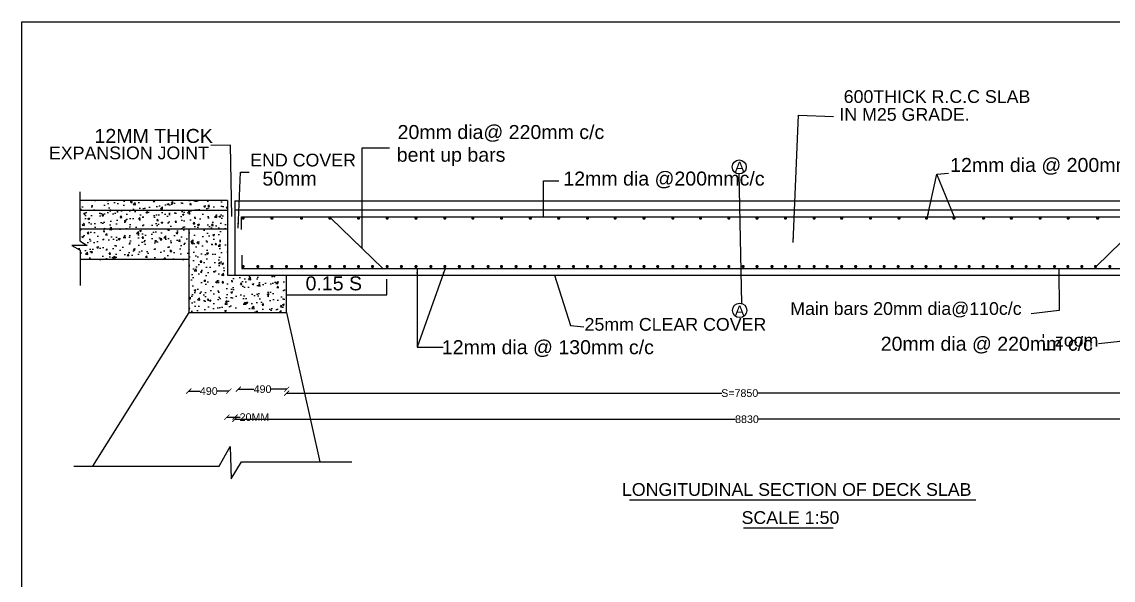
# Model space of a CAD drawing. Header units: millimetres. Extents: x -684 to 57229, y 11787 to 25017.
# Drawn here: x -684 to 7895, y 19604 to 23994 of the extents above; entities that cross this region are included whole.
import ezdxf

# ---------------------------------------------------------------- set-up
doc = ezdxf.new("R2010")
doc.units = ezdxf.units.MM
doc.header["$MEASUREMENT"] = 0
for name, color, linetype in [('DIMENSION', 7, 'Continuous'), ('DRAWING', 7, 'Continuous'), ('TEXT', 7, 'Continuous')]:
    doc.layers.add(name, color=color, linetype=linetype)
doc.styles.get("Standard").update_dxf_attribs({"font": 'arial.ttf'})
doc.dimstyles.get("Standard").update_dxf_attribs({"dimtxt": 60, "dimasz": 40, "dimexe": 0.18, "dimexo": 0.0625, "dimgap": 0.09, "dimtad": 0, "dimtih": 1, "dimtoh": 1, "dimdec": 0, "dimzin": 0, "dimdsep": 46, "dimtxsty": 'Standard', "dimblk": 'ARCHTICK', "dimcen": 0.05, "dimse1": 1, "dimse2": 1, "dimadec": 0, "dimazin": 0, "dimtfac": 1, "dimtdec": 0, "dimtofl": 0, "dimtmove": 0, "dimatfit": 3, "dimfxl": 1, "dimtolj": 1, "dimtzin": 0, "dimarcsym": 0})

# ---------------------------------------------------------------- blocks, each defined once
blk = doc.blocks.new('_ArchTick')
at = {"color": 0, "linetype": 'ByBlock', "const_width": 0.15}
blk.add_lwpolyline([(-0.5, -0.5), (0.5, 0.5)], dxfattribs=at)
blk = doc.blocks.new('*D2')
at = {"layer": 'Defpoints', "color": 0, "transparency": 16777216}
for p in [(628.3, 21075.7), (943.2, 21090.8), (943.2, 21075.7)]:
    blk.add_point(p, dxfattribs=at)
at = {"layer": 'DIMENSION', "color": 0, "lineweight": -2, "transparency": 16777216}
for p, q in [((628.3, 21090.8), (718.3, 21090.8)), ((943.2, 21090.8), (853.2, 21090.8))]:
    blk.add_line(p, q, dxfattribs=at)
at = {"layer": 'DIMENSION', "color": 0, "lineweight": -2, "transparency": 16777216, "xscale": 40, "yscale": 40, "zscale": 40, "rotation": 180}
blk.add_blockref('_ArchTick', (628.3, 21090.8), dxfattribs=at)
at = {"layer": 'DIMENSION', "color": 0, "lineweight": -2, "transparency": 16777216, "xscale": 40, "yscale": 40, "zscale": 40}
blk.add_blockref('_ArchTick', (943.2, 21090.8), dxfattribs=at)
at = {"layer": 'DIMENSION', "color": 0, "transparency": 16777216, "insert": (785.8, 21090.8), "char_height": 60, "attachment_point": 5}
blk.add_mtext('\\A1;490', dxfattribs=at)
blk = doc.blocks.new('*D3')
at = {"layer": 'Defpoints', "color": 0, "transparency": 16777216}
for p in [(1398.4, 21106), (1018.2, 21078.3), (1398.4, 21078.3)]:
    blk.add_point(p, dxfattribs=at)
at = {"layer": 'DIMENSION', "color": 0, "lineweight": -2, "transparency": 16777216}
for p, q in [((1018.2, 21106), (1140.8, 21106)), ((1398.4, 21106), (1275.7, 21106))]:
    blk.add_line(p, q, dxfattribs=at)
at = {"layer": 'DIMENSION', "color": 0, "lineweight": -2, "transparency": 16777216, "xscale": 40, "yscale": 40, "zscale": 40, "rotation": 180}
blk.add_blockref('_ArchTick', (1018.2, 21106), dxfattribs=at)
at = {"layer": 'DIMENSION', "color": 0, "lineweight": -2, "transparency": 16777216, "xscale": 40, "yscale": 40, "zscale": 40}
blk.add_blockref('_ArchTick', (1398.4, 21106), dxfattribs=at)
at = {"layer": 'DIMENSION', "color": 0, "transparency": 16777216, "insert": (1208.3, 21106), "char_height": 60, "attachment_point": 5}
blk.add_mtext('\\A1;490', dxfattribs=at)
blk = doc.blocks.new('*D4')
at = {"layer": 'Defpoints', "color": 0, "transparency": 16777216}
for p in [(928, 20863.5), (992.5, 20886.3), (992.5, 20863.5)]:
    blk.add_point(p, dxfattribs=at)
at = {"layer": 'DIMENSION', "color": 0, "lineweight": -2, "transparency": 16777216}
for p, q in [((928, 20886.3), (992.5, 20886.3)), ((992.5, 20886.3), (1032.5, 20886.3))]:
    blk.add_line(p, q, dxfattribs=at)
at = {"layer": 'DIMENSION', "color": 0, "lineweight": -2, "transparency": 16777216, "xscale": 40, "yscale": 40, "zscale": 40, "rotation": 180}
blk.add_blockref('_ArchTick', (928, 20886.3), dxfattribs=at)
at = {"layer": 'DIMENSION', "color": 0, "lineweight": -2, "transparency": 16777216, "xscale": 40, "yscale": 40, "zscale": 40}
blk.add_blockref('_ArchTick', (992.5, 20886.3), dxfattribs=at)
at = {"layer": 'DIMENSION', "color": 0, "transparency": 16777216, "insert": (1144.7, 20886.3), "char_height": 60, "attachment_point": 5}
blk.add_mtext('\\A1;20MM', dxfattribs=at)
blk = doc.blocks.new('*D5')
at = {"layer": 'Defpoints', "color": 0, "transparency": 16777216}
for p in [(1398.4, 21106), (8520.7, 21106), (8520.7, 21074.9)]:
    blk.add_point(p, dxfattribs=at)
at = {"layer": 'DIMENSION', "color": 0, "lineweight": -2, "transparency": 16777216}
for p, q in [((1398.4, 21074.9), (4817.7, 21074.9)), ((8520.7, 21074.9), (5101.4, 21074.9))]:
    blk.add_line(p, q, dxfattribs=at)
at = {"layer": 'DIMENSION', "color": 0, "lineweight": -2, "transparency": 16777216, "xscale": 40, "yscale": 40, "zscale": 40, "rotation": 180}
blk.add_blockref('_ArchTick', (1398.4, 21074.9), dxfattribs=at)
at = {"layer": 'DIMENSION', "color": 0, "lineweight": -2, "transparency": 16777216, "xscale": 40, "yscale": 40, "zscale": 40}
blk.add_blockref('_ArchTick', (8520.7, 21074.9), dxfattribs=at)
at = {"layer": 'DIMENSION', "color": 0, "transparency": 16777216, "insert": (4959.5, 21074.9), "char_height": 60, "attachment_point": 5}
blk.add_mtext('\\A1;S=7850', dxfattribs=at)
blk = doc.blocks.new('*D6')
at = {"layer": 'Defpoints', "color": 0, "transparency": 16777216}
for p in [(9041.9, 20869.4), (990.8, 20829.4), (9041.9, 20829.4)]:
    blk.add_point(p, dxfattribs=at)
at = {"layer": 'DIMENSION', "color": 0, "lineweight": -2, "transparency": 16777216}
for p, q in [((990.8, 20869.4), (4926.8, 20869.4)), ((9041.9, 20869.4), (5106, 20869.4))]:
    blk.add_line(p, q, dxfattribs=at)
at = {"layer": 'DIMENSION', "color": 0, "lineweight": -2, "transparency": 16777216, "xscale": 40, "yscale": 40, "zscale": 40, "rotation": 180}
blk.add_blockref('_ArchTick', (990.8, 20869.4), dxfattribs=at)
at = {"layer": 'DIMENSION', "color": 0, "lineweight": -2, "transparency": 16777216, "xscale": 40, "yscale": 40, "zscale": 40}
blk.add_blockref('_ArchTick', (9041.9, 20869.4), dxfattribs=at)
at = {"layer": 'DIMENSION', "color": 0, "transparency": 16777216, "insert": (5016.4, 20869.4), "char_height": 60, "attachment_point": 5}
blk.add_mtext('\\A1;8830', dxfattribs=at)

msp = doc.modelspace()

# ---------------------------------------------------------------- hatches: boundary and pattern name
at = {"layer": 'DRAWING'}
h = msp.add_hatch(dxfattribs=at)
h.set_pattern_fill('AR-CONC', color=256, scale=20)
h.set_pattern_definition([(50, (-1123.6, 12202.05), (143.452, -12.5504), [15, -165]), (355, (-1123.6, 12202.05), (-27.7503, 150.4384), [12, -132]), (100.4514, (-1111.65, 12201), (115.7018, 137.888), [12.748, -140.2284]), (46.1842, (-1123.6, 12242.05), (213.4483, -33.104), [22.5, -247.5]), (96.6356, (-1105.82, 12239.29), (186.9324, 194.8237), [19.122, -210.3428]), (351.1842, (-1123.6, 12242.05), (186.9324, 194.8237), [18, -198]), (21, (-1103.6, 12232.05), (119.3814, -80.5238), [15, -165]), (326, (-1103.6, 12232.05), (48.663, 145.03), [12, -132]), (71.4514, (-1093.66, 12225.34), (168.0445, 64.5062), [12.748, -140.2284]), (37.5, (-1123.605, 12202.047), (2.43197, 66.57877), [0, -130.4, 0, -134, 0, -132.5]), (7.5, (-1123.605, 12202.05), (52.6139, 78.88234), [0, -76.4, 0, -127.4, 0, -50.5]), (327.5, (-1168.205, 12202.047), (106.7645, -4.51097), [0, -50, 0, -156, 0, -207]), (317.5, (-1188.205, 12202.05), (116.6372, 20.021), [0, -65, 0, -103.6, 0, -147])])
h.paths.add_polyline_path([(934.1, 22589.8), (-228.7, 22589.8), (-228.7, 22511.9), (934.1, 22511.9)])
h.paths.add_polyline_path([(934.1, 22511.9), (-228.7, 22511.9), (-228.7, 22365.2), (934.1, 22365.2)])
h.paths.add_polyline_path([(628.2, 22365.2), (-228.7, 22365.2), (-228.7, 22271.9), (-169.3, 22235.4), (-290.5, 22235.4), (-226.5, 22198.8), (-226.5, 22125.9), (628.2, 22125.9)])
h.paths.add_polyline_path([(934.1, 22365.2), (628.2, 22365.2), (628.2, 21708.3), (1396.5, 21708.3), (1396.5, 22003.4), (934.1, 22003.4)])

# ---------------------------------------------------------------- linework, layer by layer
for points in [[(-228.7, 22658), (-228.7, 22271.9), (-169.3, 22235.4), (-290.5, 22235.4), (-226.5, 22198.8), (-226.5, 21920.2)], [(934.1, 22589.8), (-228.7, 22589.8)], [(934.1, 22589.8), (934.1, 22003.4)], [(990.5, 22586.8), (9020.1, 22586.8)], [(990.5, 22586.8), (990.5, 22003.4)], [(934.1, 22511.9), (-228.7, 22511.9)], [(990.5, 22515.2), (9021.1, 22515.2)], [(934.1, 22365.2), (-228.7, 22365.2)], [(628.2, 22365.2), (628.2, 21708.3), (1396.5, 21708.3), (1396.5, 22003.4)], [(1044.4, 22159.1), (1044.4, 22054.1), (8973.6, 22054.1)], [(628.2, 22125.9), (-226.5, 22125.9)], [(934.1, 22003.4), (10033.3, 22003.4)], [(628.2, 21708.3), (-128.5, 20501.3)], [(1396.5, 21708.3), (1659.6, 20534.8)], [(-276.2, 20501.3), (867.7, 20501.3), (954.9, 20655.4), (961.7, 20400.7), (1042.2, 20534.8), (1911, 20534.8)]]:
    msp.add_lwpolyline(points, dxfattribs=at)
at = {"layer": 'DRAWING', "const_width": 12.5}
for points in [[(1049.3, 22450.6, 1), (1061.8, 22450.6, 1)], [(1276, 22450.6, 1), (1288.5, 22450.6, 1)], [(1508.3, 22450.6, 1), (1520.8, 22450.6, 1)], [(1731.5, 22450.6, 1), (1744, 22450.6, 1)], [(1956.2, 22450.6, 1), (1968.7, 22450.6, 1)], [(2182.2, 22450.6, 1), (2194.7, 22450.6, 1)], [(2408.6, 22450.6, 1), (2421.1, 22450.6, 1)], [(2635.3, 22450.6, 1), (2647.8, 22450.6, 1)], [(2854.8, 22450.6, 1), (2867.3, 22450.6, 1)], [(3080.8, 22450.6, 1), (3093.3, 22450.6, 1)], [(3307.3, 22450.6, 1), (3319.8, 22450.6, 1)], [(3529.8, 22450.6, 1), (3542.3, 22450.6, 1)], [(3756.6, 22450.6, 1), (3769.1, 22450.6, 1)], [(3974.1, 22450.6, 1), (3986.6, 22450.6, 1)], [(4200.8, 22450.6, 1), (4213.3, 22450.6, 1)], [(4426.8, 22450.6, 1), (4439.3, 22450.6, 1)], [(4644.9, 22450.6, 1), (4657.4, 22450.6, 1)], [(4867.4, 22450.6, 1), (4879.9, 22450.6, 1)], [(5089.2, 22450.6, 1), (5101.7, 22450.6, 1)], [(5313.1, 22450.6, 1), (5325.6, 22450.6, 1)], [(5538.4, 22450.6, 1), (5550.9, 22450.6, 1)], [(5754.5, 22450.6, 1), (5767, 22450.6, 1)], [(5980.5, 22450.6, 1), (5993, 22450.6, 1)], [(6204.9, 22450.6, 1), (6217.4, 22450.6, 1)], [(6421.2, 22450.6, 1), (6433.7, 22450.6, 1)], [(6637.8, 22450.6, 1), (6650.3, 22450.6, 1)], [(6870.1, 22450.6, 1), (6882.6, 22450.6, 1)], [(7088.1, 22450.6, 1), (7100.6, 22450.6, 1)], [(7314.9, 22450.6, 1), (7327.4, 22450.6, 1)], [(7535.7, 22450.6, 1), (7548.2, 22450.6, 1)], [(7766.6, 22450.6, 1), (7779.1, 22450.6, 1)], [(1049.3, 22070.6, 1), (1061.8, 22070.6, 1)], [(1164.4, 22070.6, 1), (1176.9, 22070.6, 1)], [(1276, 22070.6, 1), (1288.5, 22070.6, 1)], [(1390.6, 22070.6, 1), (1403.1, 22070.6, 1)], [(1508.3, 22070.6, 1), (1520.8, 22070.6, 1)], [(1619.7, 22070.6, 1), (1632.2, 22070.6, 1)], [(1731.5, 22070.6, 1), (1744, 22070.6, 1)], [(1845.9, 22070.6, 1), (1858.4, 22070.6, 1)], [(1956.2, 22070.6, 1), (1968.7, 22070.6, 1)], [(2065.9, 22070.6, 1), (2078.4, 22070.6, 1)], [(2182.2, 22070.6, 1), (2194.7, 22070.6, 1)], [(2293.6, 22070.6, 1), (2306.1, 22070.6, 1)], [(2408.6, 22070.6, 1), (2421.1, 22070.6, 1)], [(2525.7, 22070.6, 1), (2538.2, 22070.6, 1)], [(2635.3, 22070.6, 1), (2647.8, 22070.6, 1)], [(2748.9, 22070.6, 1), (2761.4, 22070.6, 1)], [(2854.8, 22070.6, 1), (2867.3, 22070.6, 1)], [(2975.1, 22070.6, 1), (2987.6, 22070.6, 1)], [(3080.8, 22070.6, 1), (3093.3, 22070.6, 1)], [(3195, 22070.6, 1), (3207.5, 22070.6, 1)], [(3307.3, 22070.6, 1), (3319.8, 22070.6, 1)], [(3421.2, 22070.6, 1), (3433.7, 22070.6, 1)], [(3529.8, 22070.6, 1), (3542.3, 22070.6, 1)], [(3645.9, 22070.6, 1), (3658.4, 22070.6, 1)], [(3756.6, 22070.6, 1), (3769.1, 22070.6, 1)], [(3863.3, 22070.6, 1), (3875.8, 22070.6, 1)], [(3974.1, 22070.6, 1), (3986.6, 22070.6, 1)], [(4093.9, 22070.6, 1), (4106.4, 22070.6, 1)], [(4200.8, 22070.6, 1), (4213.3, 22070.6, 1)], [(4308.4, 22070.6, 1), (4320.9, 22070.6, 1)], [(4426.8, 22070.6, 1), (4439.3, 22070.6, 1)], [(4537, 22070.6, 1), (4549.5, 22070.6, 1)], [(4644.9, 22070.6, 1), (4657.4, 22070.6, 1)], [(4755.9, 22070.6, 1), (4768.4, 22070.6, 1)], [(4867.4, 22070.6, 1), (4879.9, 22070.6, 1)], [(4980.6, 22070.6, 1), (4993.1, 22070.6, 1)], [(5089.2, 22070.6, 1), (5101.7, 22070.6, 1)], [(5206.8, 22070.6, 1), (5219.3, 22070.6, 1)], [(5313.1, 22070.6, 1), (5325.6, 22070.6, 1)], [(5420.8, 22070.6, 1), (5433.3, 22070.6, 1)], [(5538.4, 22070.6, 1), (5550.9, 22070.6, 1)], [(5641.1, 22070.6, 1), (5653.6, 22070.6, 1)], [(5754.5, 22070.6, 1), (5767, 22070.6, 1)], [(5864.4, 22070.6, 1), (5876.9, 22070.6, 1)], [(5980.5, 22070.6, 1), (5993, 22070.6, 1)], [(6089.1, 22070.6, 1), (6101.6, 22070.6, 1)], [(6199.3, 22070.6, 1), (6211.8, 22070.6, 1)], [(6309.4, 22070.6, 1), (6321.9, 22070.6, 1)], [(6417.7, 22070.6, 1), (6430.2, 22070.6, 1)], [(6530.8, 22070.6, 1), (6543.3, 22070.6, 1)], [(6652.7, 22070.6, 1), (6665.2, 22070.6, 1)], [(6757, 22070.6, 1), (6769.5, 22070.6, 1)], [(6867.2, 22070.6, 1), (6879.7, 22070.6, 1)], [(6977.4, 22070.6, 1), (6989.9, 22070.6, 1)], [(7096.3, 22070.6, 1), (7108.8, 22070.6, 1)], [(7205, 22070.6, 1), (7217.5, 22070.6, 1)], [(7307.8, 22070.6, 1), (7320.3, 22070.6, 1)], [(7428.3, 22070.6, 1), (7440.8, 22070.6, 1)], [(7532, 22070.6, 1), (7544.5, 22070.6, 1)], [(7642.1, 22070.6, 1), (7654.6, 22070.6, 1)], [(7749.4, 22070.6, 1), (7761.9, 22070.6, 1)], [(7862.4, 22070.6, 1), (7874.9, 22070.6, 1)]]:
    msp.add_lwpolyline(points, format="xyb", close=True, dxfattribs=at)
at = {"layer": 'TEXT'}
for p, q in [((4092.6, 20235.8), (6816.5, 20235.8)), ((4988.6, 20015.7), (5694.1, 20015.7))]:
    msp.add_line(p, q, dxfattribs=at)
msp.add_lwpolyline([(17005.6, 13325.5), (-683.8, 13325.5), (-683.8, 23994.4), (17005.6, 23994.4)], close=True, dxfattribs=at)
for points in [[(1991.8, 22211.7), (1991.8, 23003.1), (2205.8, 23003.1)], [(3417, 22462.4), (3417, 22744.6), (3537, 22744.6)], [(4952.7, 22798.1), (4973.5, 21780.1)], [(1041.8, 22362.2), (1041.8, 22462.4), (8978, 22462.4)], [(1744, 22450.6), (2155.2, 22054.1)], [(7761.9, 22070.6), (8163, 22462.4)], [(1396.5, 21848.9), (2185.9, 21848.9), (2185.9, 21969.9)]]:
    msp.add_lwpolyline(points, dxfattribs=at)
for centre, radius in [((4955.6, 22853), 55), ((4958.9, 21725.4), 56.6)]:
    msp.add_circle(centre, radius, dxfattribs=at)

# ---------------------------------------------------------------- texts
for s, height, p in [('600THICK R.C.C SLAB', 100, (5776.9, 23356.8)), ('IN M25 GRADE.', 100, (5742.7, 23216.2)), ('20mm dia@ 220mm c/c', 110, (2270, 23072.9)), ('12MM THICK', 110, (-112.4, 23042.1)), ('EXPANSION JOINT', 100, (-470.5, 22913.6)), ('bent up bars', 110, (2263.5, 22894.4)), ('END COVER', 100, (1111.8, 22857.3)), ('12mm dia @ 200mm c/c', 110, (6613.4, 22813.8)), ('12mm dia @200mmc/c', 110, (3572.8, 22706.9)), ('A', 80, (4921.3, 22813.9)), ('50mm', 110, (1207.5, 22706.9)), ('0.15 S', 110, (1546.5, 21883.1)), ('Main bars 20mm dia@110c/c', 100, (5356.5, 21690.1)), ('A', 80, (4921.3, 21683.7)), ('25mm CLEAR COVER', 100, (3739.8, 21565.7)), ('12mm dia @ 130mm c/c', 110, (2617.7, 21381.2)), ('20mm dia @ 220mm c/c', 110, (6067.8, 21408.4)), ('LONGITUDINAL SECTION OF DECK SLAB', 100, (4033.5, 20267.4)), ('SCALE 1:50', 100, (4973.8, 20046.6))]:
    msp.add_text(s, height=height, dxfattribs=at).set_placement(p)
at = {"layer": 'TEXT', "insert": (7778.6, 21412.3), "char_height": 100, "width": 104.79, "attachment_point": 9}
msp.add_mtext("\\A1;'_zoom ", dxfattribs=at)

# ---------------------------------------------------------------- dimensions: what is measured, and where the dimension line sits
at = {"layer": 'DIMENSION'}
for p1, p2, distance, text, picture, middle in [((628.3, 21075.7), (943.2, 21075.7), 15.2, '490', '*D2', (785.8, 21090.8)), ((1018.2, 21078.3), (1398.4, 21078.3), 27.7, '490', '*D3', (1208.3, 21106)), ((1398.4, 21106), (8520.7, 21106), -31.1, 'S=7850', '*D5', (4959.5, 21074.9)), ((928, 20863.5), (992.5, 20863.5), 22.7, '20MM', '*D4', (1144.7, 20886.3)), ((990.8, 20829.4), (9041.9, 20829.4), 40, '8830', '*D6', (5016.4, 20869.4))]:
    dim = msp.add_aligned_dim(p1=p1, p2=p2, distance=distance, text=text, dimstyle='Standard', dxfattribs=at)
    dim.commit()
    dim.dimension.update_dxf_attribs({"geometry": picture, "text_midpoint": middle})

# ---------------------------------------------------------------- leaders
at = {"layer": 'TEXT'}
for points in [[(5378.9, 22259.3), (5421.2, 23261.1), (5696.2, 23249)], [(966.1, 22463.8), (955.4, 23023.4), (802.9, 23021.3)], [(1015.5, 22371.6), (1034.8, 22813.3), (1103.5, 22813.3)], [(6433.7, 22450.6), (6508.9, 22796.4), (6599.5, 22805.4)], [(6650.3, 22450.6), (6508.9, 22796.4)], [(2423.3, 22054.1), (2423.3, 21435.8), (2627.3, 21435.8)], [(2643, 22054.1), (2423.3, 21435.8)], [(7468.3, 22054.1), (7471, 21724.2), (7251.5, 21697.5)], [(3503.6, 22003.4), (3629.1, 21605.9), (3734.5, 21597)]]:
    msp.add_leader(points, dimstyle='Standard', override={"dimgap": 0.09, "dimtad": 0}, dxfattribs=at)
at = {"layer": 'TEXT', "annotation_type": 0, "has_hookline": 1, "hookline_direction": 1, "text_width": 430.8}
msp.add_leader([(8043.7, 22054.1), (7950, 21481), (7778.7, 21462.3)], dimstyle='Standard', override={"dimgap": 0.09, "dimtad": 0}, dxfattribs=at)

doc.saveas('drawing.dxf')
